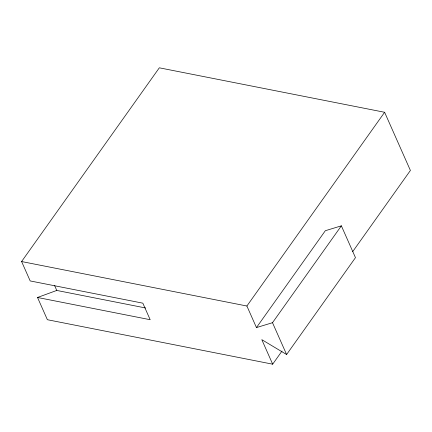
<?xml version="1.0" encoding="UTF-8"?>
<svg xmlns="http://www.w3.org/2000/svg" width="432" height="432" viewBox="0 0 432 432"><rect width="100%" height="100%" fill="white"/><g stroke="black" fill="none" stroke-linecap="round" stroke-linejoin="round"><path stroke-width="0.65" d="M282.037 351.016L272.673 364.187L47.38 319.718L37.525 297.481L150.174 319.712L142.841 303.172L30.191 280.935L21.6 261.544L159.327 67.813L384.62 112.282L410.4 170.456L352.658 251.683M272.673 364.187L261.803 339.655L286.605 354.521L355.466 257.656L341.366 225.833L272.506 322.699L256.457 327.586L246.893 306.013L384.62 112.282M256.457 327.586L325.318 230.72L341.366 225.833M37.525 297.481L56.765 290.439L145.697 307.994M21.6 261.544L246.893 306.013M272.506 322.699L286.605 354.521M54.578 285.509L56.765 290.439"/></g></svg>
